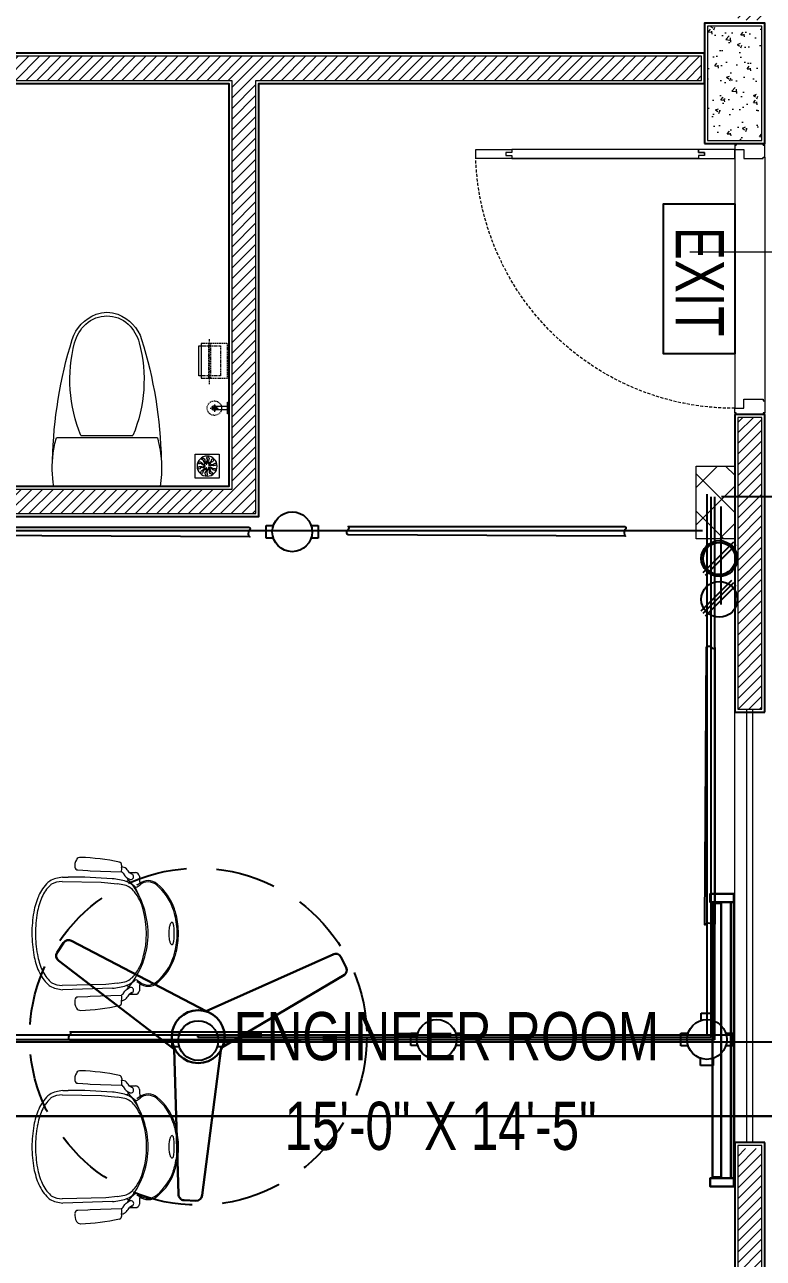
# Model space of a CAD drawing. Header units: inches. Extents: x 255 to 1155, y -3 to 634.
# Drawn here: x 379 to 501.6, y 148.4 to 353.4 of the extents above; entities that cross this region are included whole.
import ezdxf
from ezdxf.enums import TextEntityAlignment as Align

# ---------------------------------------------------------------- set-up
doc = ezdxf.new("R2010")
doc.units = ezdxf.units.IN
doc.header["$MEASUREMENT"] = 0
for name, pattern in [('CENTER', [2, 1.25, -0.25, 0.25, -0.25]), ('DASH', [0.35, 0.25, -0.1]), ('DASHED', [0.75, 0.5, -0.25])]:
    doc.linetypes.add(name, pattern=pattern)
doc.layers.get('Defpoints').update_dxf_attribs({"lineweight": 0})
for name, color, linetype in [('Cables', 7, 'Continuous'), ('COLLUM', 1, 'Continuous'), ('Plant Layout', 7, 'Continuous'), ('Sockets', 7, 'Continuous'), ('wall 05', 252, 'Continuous')]:
    doc.layers.add(name, color=color, linetype=linetype)
for name, color, linetype, lineweight in [('DOOR', 115, 'Continuous', 15), ('E-CF-Ceiling-Fan', 42, 'Continuous', 30), ('E-WTL-Wall-Tube-Light', 7, 'Continuous', 30), ('Glass', 5, 'Continuous', 9), ('HACTH', 8, 'Continuous', 9), ('I-WC----EXST', 7, 'Continuous', 15), ('I-WC----N', 7, 'Continuous', 15), ('ID-FURN', 7, 'Continuous', 15), ('Plaster Line', 252, 'Continuous', 15), ('Switchboard', 30, 'Continuous', 13), ('Text', 252, 'Continuous', 15), ('WINDOW', 140, 'Continuous', 9)]:
    doc.layers.add(name, color=color, linetype=linetype, lineweight=lineweight)
doc.styles.add('Swiss721', font='swisscl.ttf')
pattern_1 = [(45, (-410151.2946, -241873.7291), (-0.8838834765, 0.8838834765), [])]

# ---------------------------------------------------------------- blocks, each defined once
blk = doc.blocks.new('CF')
for p, q in [((-23.84, 14.22), (-22.76, 15.89)), ((1.35, 4.29), (-21.39, 16.19)), ((-4.07, -2.11), (-23.55, 12.84)), ((1.35, 4.29), (22.9, 13.97)), ((24.1, 13.48), (25.01, 11.71)), ((3.87, -1.9), (24.71, 10.43)), ((3.87, -1.9), (0.65, -26.82)), ((-4.07, -2.11), (-3.33, -26.62)), ((-0.39, -27.76), (-2.38, -27.66))]:
    blk.add_line(p, q)
for radius in [4.48, 0.0888]:
    blk.add_circle((0, 0), radius)
for centre, radius, start, end in [((-21.93, 15.35), 0.996, 57.1351, 147.1351), ((-23.01, 13.68), 0.996, 147.1351, 237.1351), ((23.21, 13.03), 0.996, 27.1351, 117.1351), ((24.09, 11.25), 1.03, 299.2548, 26.4357), ((-2.33, -26.67), 0.996, 177.1351, 267.1351), ((-0.34, -26.77), 0.996, 267.1351, 357.1351)]:
    blk.add_arc(centre, radius, start, end)
blk = doc.blocks.new('A$C63C712C3')
at = {"ltscale": 2}
for p, q in [((39.8, 42), (33.8, 42)), ((39.8, 15.9), (33.8, 15.9)), ((1230.6, 42), (1236.6, 42)), ((1230.6, 15.9), (1236.6, 15.9))]:
    blk.add_line(p, q, dxfattribs=at)
for points in [[(35.5, 102.6), (0, 102.6), (0, 0), (35.5, 0)], [(35.5, 102.6), (1235.5, 102.6), (1235.5, 90.2), (35.5, 90.2)], [(1235.5, 102.6), (1270.9, 102.6), (1270.9, 0), (1235.5, 0)], [(39.8, 47.6), (1230.6, 47.6), (1230.6, 10.1), (39.8, 10.1)]]:
    blk.add_lwpolyline(points, close=True, dxfattribs=at)
blk = doc.blocks.new("VISITOR'S CHAIR")
at = {"layer": 'ID-FURN'}
for p, q in [((-252.9, 410.4), (-252.9, 430.1)), ((-246, 415.4), (-252.2, 404.9)), ((-238.2, 446.3), (-237.2, 446.4)), ((-209.3, 412.3), (-220.1, 402)), ((-194.5, 429.2), (-209.3, 412.3)), ((-206.3, 445.5), (-200.5, 437.8)), ((-200.5, 437.8), (-204.1, 436)), ((-194.5, 436.8), (-202.2, 448.9)), ((-159.3, 443.5), (-195.6, 428)), ((194, 436.8), (201.7, 448.9)), ((194, 429.2), (208.8, 412.3)), ((205.7, 445.5), (199.9, 437.8)), ((199.9, 437.8), (203.6, 436)), ((208.8, 412.3), (219.5, 402)), ((245.5, 415.4), (251.7, 404.9)), ((252.4, 410.4), (252.4, 430.1)), ((-283.6, 372.6), (-275.2, 372.4)), ((-260.9, 241.4), (-256.5, 371.2)), ((-251, 378.4), (-240.1, 385.8)), ((-233.9, 391.5), (-226.3, 404.1)), ((-220.1, 402), (-216.3, 391.6)), ((219.5, 402), (215.7, 391.6)), ((233.4, 391.5), (225.8, 404.1)), ((250.5, 378.4), (239.5, 385.8)), ((260.4, 241.4), (255.9, 371.2)), ((286.6, 372.6), (278.2, 372.4)), ((-212.8, 288.2), (-206.4, 356.1)), ((206, 355.1), (211.1, 306.6)), ((226.9, 334), (233.3, 127.6)), ((-215.8, 125.5), (-212.8, 288.2)), ((211.1, 306.6), (215.2, 125.7)), ((-264.1, 191.1), (-262.6, 231.9)), ((-262.6, 231.9), (-260.9, 241.4)), ((262, 231.9), (260.4, 241.4)), ((263.5, 191.1), (262, 231.9)), ((-233.8, 127.6), (-234.4, 150.3))]:
    blk.add_line(p, q, dxfattribs=at)
for centre, major_axis, ratio, start_param, end_param in [((-30.7, 376.8), (160.1, 160.1), 1, 1.106098, 1.669765), ((-30.7, 376.8), (156.4, 156.4), 1, 1.106098, 1.669765), ((-25.5, 384.4), (156.3, 156.3), 1, 1.024131, 1.139863), ((-25.5, 384.4), (-152.5, 152.5), 1, -0.546665, -0.430933), ((0, 279.6), (232.5, 232.5), 1, 0.786111, 1.024131), ((0, 279.6), (-228.8, 228.8), 1, -0.784686, -0.546665), ((-42.1, 581.5), (-3.34, 3.34), 1, -0.185935, 0.785398), ((-42.1, 581.5), (3.34, 3.34), 1, 2.356194, 3.327527), ((-22.4, 552.7), (28, 28), 1, 1.306571, 1.384862), ((-22.4, 610.3), (-28, 28), 1, 1.756731, 2.080357), ((-0.3, 358.6), (-164.3, 164.3), 1, -0.967168, -0.603629), ((-9.1, 657.2), (-62.5, 62.5), 1, 2.080357, 2.239483), ((-0.3, 732.5), (-116.1, 116.1), 1, 2.239483, 2.356194), ((-0.5, 279.6), (232.5, 232.5), 1, 0.546665, 0.784686), ((-0.5, 279.6), (-228.8, 228.8), 1, -1.024131, -0.786111), ((-0.3, 732.5), (-116.1, 116.1), 1, 2.356194, 2.472906), ((8.6, 657.2), (62.5, 62.5), 1, 4.043702, 4.202828), ((21.8, 610.3), (28, 28), 1, 4.202828, 4.526454), ((21.8, 552.7), (-28, 28), 1, -1.384862, -1.299686), ((41.5, 581.5), (3.34, 3.34), 1, 5.497787, 6.46912), ((41.5, 581.5), (-3.34, 3.34), 1, 2.955658, 3.926991), ((25, 384.4), (-152.5, 152.5), 1, -1.139863, -1.024131), ((25, 384.4), (-156.3, 156.3), 1, -1.139863, -1.024131), ((27.8, 374.8), (158.5, 158.5), 1, 6.197379, 6.741162), ((27.8, 374.8), (-162.3, 162.3), 1, 4.626582, 5.170366), ((-162.3, 482.7), (40.7, 40.7), 1, 1.641382, 2.3562), ((-162.3, 482.7), (-37, 37), 1, 0.070585, 0.785404), ((85, 416), (108.9, 108.9), 1, 6.212612, 6.231759), ((161.7, 482.7), (37, 37), 1, 5.497793, 6.212612), ((85, 416), (112.6, 112.6), 1, 6.212612, 6.231759), ((161.7, 482.7), (-40.7, 40.7), 1, 3.926985, 4.641803), ((-162.3, 482.7), (40.7, 40.7), 1, 2.3562, 3.058022), ((-162.3, 482.7), (37, 37), 1, 2.3562, 3.058022), ((3.5, 124), (253.6, 253.6), 1, 0.795932, 1.416989), ((-51.2, 268.5), (140.9, 140.9), 1, 1.029343, 1.444292), ((-0.3, 117.9), (253.1, 253.1), 1, 0.505105, 1.065692), ((-2.1, 130.4), (-249.1, 249.1), 1, -1.424708, -0.790588), ((50.6, 268.5), (140.9, 140.9), 1, 0.126504, 0.541453), ((161.7, 482.7), (-37, 37), 1, 3.225371, 3.926997), ((161.7, 482.7), (40.7, 40.7), 1, 4.795959, 5.497781), ((-236.4, 429.9), (11.7, 11.7), 1, 0.895345, 2.346242), ((-236.6, 411), (11.5, 11.5), 1, 2.359032, 2.700427), ((-236.3, 410.5), (-8.33, 8.33), 1, 3.308932, 6.927895), ((-232, 599.7), (-108.4, 108.4), 1, 2.322741, 2.51101), ((-117.7, 355.6), (-74.2, 74.2), 1, 0.158797, 0.434217), ((-122.3, 361.1), (-58.3, 58.3), 1, -0.121154, 0.49051), ((-199.3, 433), (4.34, 4.34), 1, 4.766338, 6.168083), ((121.8, 361.1), (-58.3, 58.3), 1, 4.221879, 4.833543), ((198.8, 433), (4.34, 4.34), 1, 1.685898, 3.087644), ((117.2, 355.6), (74.2, 74.2), 1, 5.848968, 6.124388), ((232.9, 610.8), (116.4, 116.4), 1, 3.774404, 3.956147), ((235.8, 410.5), (8.33, 8.33), 1, 5.638476, 9.257439), ((235.9, 429.9), (-11.7, 11.7), 1, 3.936943, 5.38784), ((236.1, 411), (-11.5, 11.5), 1, 3.582758, 3.924153), ((602.9, 170), (-650.5, 650.5), 1, 0.573881, 0.750879), ((-284.6, 360.2), (-8.76, 8.76), 1, -0.863376, 0.564498), ((-245.5, 374), (-29, 9), 0.940619, -0.371164, 0.371164), ((-268.2, 332.2), (2.3, 41.2), 0.843481, -0.27588, 0.27588), ((-207.6, 326.1), (-64, 64), 1, -0.27183, -0.033972), ((-243.2, 366.7), (9.99, 9.99), 1, 1.377732, 2.024937), ((-248.6, 401.1), (12.4, 12.4), 1, 4.437336, 4.934607), ((-237.4, 417.6), (-16.4, 16.4), 1, 2.597956, 3.176359), ((17, 316.6), (173.3, 173.3), 1, 2.044581, 2.285039), ((45.2, 326.1), (-179.2, 179.2), 1, 0.550308, 0.670712), ((-45.7, 326.1), (-179.2, 179.2), 1, 4.041677, 4.162081), ((-17.5, 316.6), (173.3, 173.3), 1, 5.568943, 5.8094), ((236.9, 417.6), (-16.4, 16.4), 1, 1.53603, 2.114433), ((248.1, 401.1), (-12.4, 12.4), 1, 1.348578, 1.845849), ((242.6, 366.7), (9.99, 9.99), 1, 5.829045, 6.47625), ((207.1, 326.1), (64, 64), 1, 0.033972, 0.27183), ((269.1, 332.1), (-29.2, 29.2), 1, -1.014167, -0.462408), ((248.3, 369.9), (21.5, 21.5), 1, 5.582202, 6.32453), ((287.6, 360.2), (8.76, 8.76), 1, 5.718688, 7.146561), ((-599.9, 170), (-650.5, 650.5), 1, 3.96151, 4.138508), ((1965.9, 158.7), (1555.9, 1555.9), 1, 2.276461, 2.36002), ((-297.3, 201.7), (13.6, 13.6), 1, 2.322194, 3.388756), ((-280.7, 229.2), (36.4, 36.4), 1, 3.399296, 4.068112), ((-276.9, 191.2), (-9.06, 9.06), 1, 2.406079, 3.903189), ((276.4, 191.2), (-9.06, 9.06), 1, 0.8092, 2.30631), ((283.7, 229.2), (-36.4, 36.4), 1, 2.215073, 2.88389), ((300.2, 201.7), (-13.6, 13.6), 1, 2.89443, 3.960991), ((-110, 135.1), (87.7, 87.7), 1, 2.416541, 2.868914), ((-119, 125.5), (68.4, 68.4), 1, 2.356783, 2.833835), ((118.4, 125.7), (68.4, 68.4), 1, 5.032166, 5.498375), ((110.4, 135), (-87, 87), 1, 3.422629, 3.866448), ((-133.1, 134.8), (-73.8, 73.8), 1, 1.404983, 1.497112), ((-89.5, 183.7), (-119.9, 119.9), 1, 1.547695, 1.947381), ((-169.4, 107.4), (-31.3, 31.3), 1, 1.42524, 1.547695), ((-89.5, 183.7), (109.4, 109.4), 1, 3.118491, 3.518177), ((88.8, 184.1), (109.4, 109.4), 1, 4.339484, 4.739169), ((88.8, 184.1), (119.9, 119.9), 1, 4.339484, 4.739169), ((169, 108.1), (31.3, 31.3), 1, 4.739169, 4.873442), ((136.9, 131.9), (-69.9, 69.9), 1, 3.217039, 3.320838), ((-36, 307.2), (-215, 215), 1, 1.947381, 2.1796), ((-36, 307.2), (204.6, 204.6), 1, 3.518177, 3.750397), ((-0.9, 503.9), (-356.3, 356.3), 1, 2.1796, 2.358034), ((-0.9, 503.9), (-345.8, 345.8), 1, 2.1796, 2.358034), ((-0.9, 503.9), (345.8, 345.8), 1, 3.92883, 4.107264), ((-0.9, 503.9), (-356.3, 356.3), 1, 2.358034, 2.536468), ((34.9, 307.3), (-204.6, 204.6), 1, 2.536468, 2.768687), ((34.9, 307.3), (-215, 215), 1, 2.536468, 2.768687)]:
    blk.add_ellipse(centre, major_axis=major_axis, ratio=ratio, start_param=start_param, end_param=end_param, dxfattribs=at)
blk = doc.blocks.new('$plan$00000388')
for p, q in [((-202.5, -209.5), (-202.5, 209.5)), ((0, -220.8), (0, 220.8)), ((-211.8, 107.7), (-211.8, -107.7))]:
    blk.add_line(p, q)
blk.add_lwpolyline([(-202.5, -209.5), (-151.6, -220.9), (-102.2, -226.4), (-50.2, -226.4), (0, -220.8)])
for centre, radius, start, end in [((-70.5, -1596.9), 1822.9, 91.2224, 107.2477), ((-76.2, -236.2), 463.3, 97.7399, 105.822), ((-76.2, -236.2), 463.3, 80.5377, 97.7399), ((-443.4, -448.2), 602.2, 67.3737, 104.7786), ((-562.5, -12.2), 163.6, 107.2477, 159.5476), ((-555.5, -23.3), 162.7, 104.7786, 136.8543), ((-580.4, 0), 128.7, 136.8543, 223.1457), ((-595.2, 0), 128.7, 159.5476, 200.4524), ((-562.5, 12.2), 163.6, 200.4524, 252.7523), ((-555.5, 23.3), 162.7, 223.1457, 255.2214), ((-70.5, 1596.9), 1822.9, 252.7523, 268.7776), ((-443.4, 448.2), 602.2, 255.2214, 292.6263)]:
    blk.add_arc(centre, radius, start, end)
blk = doc.blocks.new('h')
at = {"layer": 'I-WC----N', "color": 252, "linetype": 'CENTER', "ltscale": 0.2}
for p, q in [((544280.5, -25819.8), (544314.2, -25819.8)), ((544297.4, -25836.8), (544297.4, -25800.9))]:
    blk.add_line(p, q, dxfattribs=at)
at = {"layer": 'I-WC----N'}
blk.add_lwpolyline([(544273, -25759.8), (544321, -25759.8), (544321, -25764.8), (544273, -25764.8)], close=True, dxfattribs=at)
blk.add_lwpolyline([(544289, -25813.8), (544289, -25764.8), (544305, -25764.8), (544305, -25813.8)], dxfattribs=at)
at = {"layer": 'I-WC----N', "linetype": 'DASH', "ltscale": 5}
blk.add_circle((544297.4, -25819.8), 30, dxfattribs=at)
at = {"layer": 'I-WC----N'}
for centre, radius in [((544297, -25819.8), 10), ((544297.4, -25819.8), 5)]:
    blk.add_circle(centre, radius, dxfattribs=at)
blk = doc.blocks.new('typical king$0$5767 PAPER HOLDER')
at = {"color": 0, "linetype": 'CENTER', "lineweight": -2, "ltscale": 0.5}
blk.add_line((80, 97.5), (80, -92.5), dxfattribs=at)
at = {"color": 0, "linetype": 'DASHED', "lineweight": -2, "ltscale": 10, "flags": 128}
for points in [[(5, 52.5), (0, 52.5), (0, -52.5), (5, -52.5)], [(97, 72.5), (5, 72.5), (5, -72.5), (100, -72.5)]]:
    blk.add_lwpolyline(points, dxfattribs=at)
at = {"color": 0, "linetype": 'DASHED', "lineweight": -2, "ltscale": 10}
blk.add_lwpolyline([(100, -62.5), (35, -62.5), (35, 62.5), (97, 62.5)], dxfattribs=at)
blk.add_lwpolyline([(75, -72.5), (85, -72.5), (85, 72.5), (75, 72.5)], close=True, dxfattribs=at)
at = {"color": 0, "linetype": 'ByBlock', "lineweight": -2, "flags": 128}
blk.add_lwpolyline([(100, -72.5), (115, -72.5), (115, 72.5), (100, 72.5)], dxfattribs=at)
at = {"color": 0, "linetype": 'ByBlock', "lineweight": -2}
blk.add_lwpolyline([(100, 62.5), (125, 62.5), (125, -62.5), (100, -62.5)], dxfattribs=at)
blk = doc.blocks.new('A$C4A7E7E9F')
at = {"layer": 'Defpoints'}
for points in [[(0, 5), (0.25, 5), (0.25, 4.75), (0, 4.75)], [(44.75, 5), (45, 5), (45, 4.75), (44.75, 4.75)], [(0, 0.25), (0.25, 0.25), (0.25, 0), (0, 0)], [(44.75, 0.25), (45, 0.25), (45, 0), (44.75, 0)]]:
    blk.add_lwpolyline(points, close=True, dxfattribs=at)
at = {"layer": 'DOOR'}
for points in [[(1.75, 10), (2, 10), (2, 11), (2.5, 11), (2.5, 5), (1, 5), (1, 11), (1.5, 11), (1.5, 10), (1.75, 10), (1.5, 10), (1.5, 11), (1, 11), (1, 42), (1.5, 42), (1.5, 43), (2, 43), (2, 42), (2.5, 42), (2.5, 11), (2.5, 48), (1, 48), (1, 42)], [(1, 5), (1, 3.5), (2.5, 3.5), (2.5, 0.25), (2.25, 0.25), (2.25, 0), (0.25, 0), (0.25, 0.25), (0, 0.25), (0, 4.75), (0.25, 4.75), (0.25, 5), (1, 5)], [(44, 5), (44, 3.5), (42.5, 3.5), (42.5, 0.25), (42.75, 0.25), (42.75, 0), (44.75, 0), (44.75, 0.25), (45, 0.25), (45, 4.75), (44.75, 4.75), (44.75, 5), (44, 5)]]:
    blk.add_lwpolyline(points, dxfattribs=at)
at = {"layer": 'DOOR', "linetype": 'DASHED', "lineweight": 0}
blk.add_arc((0.95, 4.98), 43.05, 0.0251, 87.941, dxfattribs=at)
at = {"layer": 'HACTH', "lineweight": 0, "ltscale": 10}
for p, q in [((1.5, 5), (44, 5)), ((2.25, 0), (42.75, 0))]:
    blk.add_line(p, q, dxfattribs=at)
blk = doc.blocks.new('f')
at = {"layer": 'Plaster Line'}
for p, q in [((143926.45, 171473.63), (143922.45, 171473.63)), ((143922.45, 171473.63), (143922.45, 171425.13)), ((143926.45, 171425.13), (143926.45, 171473.63)), ((143922.45, 171425.13), (143926.45, 171425.13))]:
    blk.add_line(p, q, dxfattribs=at)
blk = doc.blocks.new('g')
at = {"layer": 'wall 05'}
for p, q in [((143926.95, 171474.13), (143921.95, 171474.13)), ((143921.95, 171474.13), (143921.95, 171424.63)), ((143926.95, 171424.63), (143926.95, 171474.13)), ((143921.95, 171424.63), (143926.95, 171424.63))]:
    blk.add_line(p, q, dxfattribs=at)
blk = doc.blocks.new('floor drain 01')
at = {"color": 0}
blk.add_lwpolyline([(-10, -10), (90, -10), (90, 90), (-10, 90)], close=True, dxfattribs=at)
for points in [[(2.5, 46.7, 0.191053), (7.2, 42.2, 0.194336), (16.1, 42.1, -0.272606), (24.9, 41.2, 1.040732), (27.4, 44.5, 0.091346), (26, 45.4, 0.160783), (17.2, 46.5, -0.323658), (9.4, 50.7, 0.91079)], [(13.6, 67.5, 0.191053), (14.8, 61, 0.194336), (21.9, 55.7, -0.272606), (28.5, 49.9, 1.040732), (32.5, 51, 0.091346), (31.8, 52.6, 0.160783), (25.3, 58.6, -0.323658), (21.5, 66.6, 0.91079)], [(34.8, 77.8, 0.191053), (32, 71.8, 0.194336), (34.6, 63.4, -0.272606), (36.5, 54.8, 1.040732), (40.4, 53.4, 0.091346), (40.8, 55, 0.160783), (39.1, 63.7, -0.323658), (40.7, 72.4, 0.91079)], [(58, 73.6, 0.191053), (52.2, 70.5, 0.194336), (49.4, 62.1, -0.272606), (45.9, 54, 1.040732), (48.2, 50.6, 0.091346), (49.4, 51.6, 0.160783), (53.2, 59.7, -0.323658), (59.6, 65.8, 0.91079)], [(74.3, 56.6, 0.191053), (67.8, 57.5, 0.194336), (60.6, 52.3, -0.272606), (53, 47.9, 1.040732), (52.8, 43.8, 0.091346), (54.5, 43.9, 0.160783), (62.3, 48.2, -0.323658), (71, 49.3, 0.91079)], [(5.7, 23.4, 0.191053), (12.2, 22.5, 0.194336), (19.4, 27.7, -0.272606), (27, 32.1, 1.040732), (27.2, 36.2, 0.091346), (25.5, 36.1, 0.160783), (17.7, 31.8, -0.323658), (9, 30.7, 0.91079)], [(22, 6.4, 0.191053), (27.8, 9.5, 0.194336), (30.6, 17.9, -0.272606), (34.1, 26, 1.040732), (31.8, 29.4, 0.091346), (30.6, 28.4, 0.160783), (26.8, 20.3, -0.323658), (20.4, 14.2, 0.91079)], [(45.2, 2.2, 0.191053), (48, 8.2, 0.194336), (45.4, 16.6, -0.272606), (43.5, 25.2, 1.040732), (39.6, 26.6, 0.091346), (39.2, 25, 0.160783), (40.9, 16.3, -0.323658), (39.3, 7.6, 0.91079)], [(66.4, 12.5, 0.191053), (65.2, 19, 0.194336), (58.1, 24.3, -0.272606), (51.5, 30.1, 1.040732), (47.5, 29, 0.091346), (48.2, 27.4, 0.160783), (54.7, 21.4, -0.323658), (58.5, 13.4, 0.91079)], [(77.5, 33.3, 0.191053), (72.8, 37.8, 0.194336), (63.9, 37.9, -0.272606), (55.1, 38.8, 1.040732), (52.6, 35.5, 0.091346), (54, 34.6, 0.160783), (62.8, 33.5, -0.323658), (70.6, 29.3, 0.91079)]]:
    blk.add_lwpolyline(points, format="xyb", close=True, dxfattribs=at)
for centre, radius in [((40, 40), 41.7), ((31.9, 45.2), 1.83), ((32.5, 33.9), 1.83), ((42.5, 49.3), 1.83), ((43.5, 31), 1.83), ((49.6, 40.5), 1.83)]:
    blk.add_circle(centre, radius, dxfattribs=at)

msp = doc.modelspace()

# ---------------------------------------------------------------- hatches: boundary and pattern name
at = {"layer": 'HACTH'}
h = msp.add_hatch(dxfattribs=at)
h.set_pattern_fill('ANSI31', color=256, scale=10, style=0)
h.set_pattern_definition(pattern_1)
h.paths.add_polyline_path([(497.39, 354.15), (501.39, 354.15), (501.39, 484.65), (497.39, 484.65)])
h.paths.add_polyline_path([(322.39, 348.15), (322.39, 344.15), (413.39, 344.15), (413.39, 276.15), (347.39, 276.15), (347.39, 272.15), (417.39, 272.15), (417.39, 344.15), (491.39, 344.15), (491.39, 348.15)])
h.paths.add_polyline_path([(312.39, 354.15), (316.39, 354.15), (316.39, 408.15), (312.39, 408.15)])
h = msp.add_hatch(dxfattribs=at)
h.set_pattern_fill('AR-CONC', color=256, scale=0.75, style=0)
h.set_pattern_definition([(50, (-410151.2946, -241873.729), (5.37945137, -0.470641012), [0.5625, -6.1875]), (355, (-410151.2946, -241873.729), (-1.040635, 5.641441), [0.45, -4.95]), (100.4514, (-410150.8463, -241873.7683), (4.338820363, 5.170796565), [0.478051425, -5.25856584]), (46.1842, (-410151.2946, -241872.229), (8.004307865, -1.24139261), [0.84375, -9.28125]), (96.6356, (-410150.6275, -241872.3326), (7.00997029, 7.30588403), [0.71707716, -7.8878475]), (351.1842, (-410151.2946, -241872.229), (7.00996459, 7.3058895), [0.675, -7.425]), (21, (-410150.5446, -241872.604), (4.47680289, -3.01964168), [0.5625, -6.1875]), (326, (-410150.5446, -241872.604), (1.82486499, 5.43862534), [0.45, -4.95]), (71.4514, (-410150.1715, -241872.856), (6.301669714, 2.418978725), [0.478051425, -5.25856584]), (37.5, (-410151.2946, -241873.7291), (0.091198915, 2.496703904), [0, -4.89, 0, -5.025, 0, -4.96875]), (7.5, (-410151.2946, -241873.729), (1.973021531, 2.958087839), [0, -2.865, 0, -4.7775, 0, -1.89375]), (327.5, (-410152.967, -241873.7291), (4.003668271, -0.169161538), [0, -1.875, 0, -5.85, 0, -7.7625]), (317.5, (-410153.717, -241873.729), (4.37389627, 0.750787367), [0, -2.4375, 0, -3.885, 0, -5.5125])])
h.paths.add_polyline_path([(492.39, 334.15), (501.39, 334.15), (501.39, 353.15), (492.39, 353.15)])
h = msp.add_hatch(dxfattribs=at)
h.set_pattern_fill('ANSI31', color=256, scale=10, style=0)
h.set_pattern_definition(pattern_1)
h.paths.add_polyline_path([(312.39, 221.65), (316.39, 221.65), (316.39, 294.65), (312.39, 294.65)])
h.paths.add_polyline_path([(312.39, 106.15), (316.39, 106.15), (316.39, 148.65), (312.39, 148.65)])
h.paths.add_polyline_path([(324.39, 98.15), (324.39, 94.15), (370.39, 94.15), (370.39, 98.15)])
h.paths.add_polyline_path([(443.39, 98.15), (443.39, 94.15), (487.39, 94.15), (487.39, 98.15)])
h.paths.add_polyline_path([(502.39, 98.15), (502.39, 94.15), (543.39, 94.15), (543.39, 98.15)])
h.paths.add_polyline_path([(497.39, 108.15), (501.39, 108.15), (501.39, 166.65), (497.39, 166.65)])
h.paths.add_polyline_path([(497.39, 239.65), (501.39, 239.65), (501.39, 288.15), (497.39, 288.15)])
at = {"layer": 'Switchboard'}
h = msp.add_hatch(dxfattribs=at)
h.set_pattern_fill('ANSI37', color=256, scale=35, angle=90)
h.set_pattern_definition([(135, (943.275, 5.3883), (-3.093592, -3.093592), []), (225, (943.275, 5.3883), (3.093592, -3.093592), [])])
h.paths.add_polyline_path([(496.89, 280.05), (490.48, 280.05), (490.48, 267.99), (496.89, 267.99)])

# ---------------------------------------------------------------- linework, layer by layer
at = {"color": 5, "lineweight": 20}
msp.add_line((549.91, 315.62), (489.46, 315.62), dxfattribs=at)
at = {"color": 1}
for p, q in [((493.52, 274.96), (493.52, 184.73)), ((535.32, 274.96), (494.72, 274.96)), ((494.59, 273.36), (494.59, 257.06)), ((491.56, 269.28), (358.43, 269.28)), ((493.52, 184.73), (321.93, 184.73))]:
    msp.add_line(p, q, dxfattribs=at)
for p, q in [((419.11, 268.1), (419.11, 270.17)), ((419.11, 270.17), (420.27, 270.17)), ((426.56, 270.17), (427.73, 270.17)), ((427.73, 270.17), (427.73, 268.1)), ((420.27, 268.1), (419.11, 268.1)), ((427.73, 268.1), (426.56, 268.1)), ((491.33, 187.95), (491.33, 189.12)), ((491.33, 189.12), (493.4, 189.12)), ((493.4, 189.12), (493.4, 187.88)), ((403.49, 183.55), (403.49, 185.62)), ((403.49, 185.62), (404.66, 185.62)), ((410.95, 185.62), (412.12, 185.62)), ((412.12, 185.62), (412.12, 183.55)), ((443.1, 183.75), (443.1, 185.81)), ((443.1, 185.81), (444.27, 185.81)), ((450.56, 185.81), (451.73, 185.81)), ((451.73, 185.81), (451.73, 183.75)), ((487.96, 183.74), (487.96, 185.8)), ((487.96, 185.8), (489.13, 185.8)), ((495.41, 185.8), (496.58, 185.8)), ((496.58, 185.8), (496.58, 183.74)), ((404.66, 183.55), (403.49, 183.55)), ((412.12, 183.55), (410.95, 183.55)), ((444.27, 183.75), (443.1, 183.75)), ((451.73, 183.75), (450.56, 183.75)), ((489.13, 183.74), (487.96, 183.74)), ((496.58, 183.74), (495.41, 183.74)), ((491.23, 180.46), (491.23, 181.63)), ((493.3, 180.46), (491.23, 180.46)), ((493.3, 181.63), (493.3, 180.46))]:
    msp.add_line(p, q)
at = {"color": 6, "lineweight": 30}
msp.add_line((325.86, 172.03), (534.23, 172.03), dxfattribs=at)
at = {"color": 4}
msp.add_lwpolyline([(496.89, 323.63), (496.89, 298.68), (485.06, 298.68), (485.06, 323.63)], close=True, dxfattribs=at)
for points in [[(416.27, 269.89, -0.56347), (416.27, 269.39, 0.367924), (416.35, 268.28), (370.27, 268.49, -0.456322), (370.27, 269.39, 0.605884), (370.27, 269.91)], [(478.69, 270.01, -0.56347), (478.69, 269.5, 0.367924), (478.76, 268.4), (432.68, 268.61, -0.456322), (432.69, 269.5, 0.605884), (432.69, 270.03)], [(493.59, 203.91, -0.56347), (493.09, 203.91, 0.354322), (491.91, 203.84), (492.19, 249.92, -0.456322), (493.09, 249.91, 0.605884), (493.61, 249.91)], [(432.51, 186.03, -0.56347), (432.51, 185.52, 0.354322), (432.58, 184.34), (386.5, 184.63, -0.456322), (386.51, 185.52, 0.605884), (386.51, 186.04)]]:
    msp.add_lwpolyline(points, format="xyb", close=True)
for centre in [(423.41, 269.13), (407.8, 184.58), (447.41, 184.78), (492.27, 184.77)]:
    msp.add_circle(centre, 3.31)
at = {"linetype": 'DASHED', "ltscale": 20}
msp.add_circle((407.8, 185.24), 28, dxfattribs=at)
at = {"layer": 'Cables', "color": 3}
for p, q in [((492.27, 275.39), (492.27, 185.53)), ((492.94, 274.96), (492.94, 185.09)), ((318.04, 185.53), (492.27, 185.53)), ((492.94, 185.09), (407.8, 185.09)), ((492.27, 185.53), (496.11, 185.53))]:
    msp.add_line(p, q, dxfattribs=at)
at = {"layer": 'Cables', "color": 4}
msp.add_line((736.63, 184.31), (368.93, 184.31), dxfattribs=at)
at = {"layer": 'COLLUM'}
msp.add_lwpolyline([(491.89, 333.65), (501.89, 333.65), (501.89, 353.65), (491.89, 353.65)], close=True, dxfattribs=at)
at = {"layer": 'Glass', "ltscale": 10}
for points in [[(498.89, 167.65), (498.89, 239.65)], [(499.89, 167.65), (499.89, 239.65)]]:
    msp.add_lwpolyline(points, dxfattribs=at)
at = {"layer": 'Plant Layout', "lineweight": 13}
msp.add_line((496.89, 332.65), (496.89, 289.65), dxfattribs=at)
msp.add_line((496.89, 332.65), (496.89, 289.65), dxfattribs=at)
at = {"layer": 'Plaster Line'}
for points in [[(492.39, 334.15), (501.39, 334.15), (501.39, 353.15), (492.39, 353.15)], [(491.39, 348.15), (322.39, 348.15), (322.39, 344.15), (413.39, 344.15), (413.39, 276.15), (347.39, 276.15), (347.39, 272.15), (417.39, 272.15), (417.39, 344.15), (491.39, 344.15)], [(501.39, 167.15), (497.39, 167.15), (497.39, 108.15), (501.39, 108.15)]]:
    msp.add_lwpolyline(points, close=True, dxfattribs=at)
at = {"layer": 'Sockets', "color": 3}
for p, q in [((496.71, 267.4), (491.61, 262.3)), ((497.08, 266.99), (491.97, 261.89))]:
    msp.add_line(p, q, dxfattribs=at)
at = {"layer": 'Sockets', "color": 5}
for p, q in [((496.34, 261.04), (491.24, 255.94)), ((496.71, 260.63), (491.61, 255.53)), ((497.08, 260.22), (491.97, 255.12))]:
    msp.add_line(p, q, dxfattribs=at)
at = {"layer": 'Sockets', "color": 3}
for radius in [2.99, 2.67]:
    msp.add_circle((494.33, 264.68), radius, dxfattribs=at)
at = {"layer": 'Sockets', "color": 5}
msp.add_circle((494.33, 257.91), 2.99, dxfattribs=at)
at = {"layer": 'Switchboard'}
msp.add_lwpolyline([(490.48, 267.99), (490.48, 280.05), (496.89, 280.05), (496.89, 267.99)], close=True, dxfattribs=at)
at = {"layer": 'wall 05'}
for points in [[(491.89, 348.65), (321.89, 348.65), (321.89, 343.65), (412.89, 343.65), (412.89, 276.65), (346.89, 276.65), (346.89, 271.65), (417.89, 271.65), (417.89, 343.65), (491.89, 343.65)], [(501.89, 167.65), (496.89, 167.65), (496.89, 107.65), (501.89, 107.65)]]:
    msp.add_lwpolyline(points, close=True, dxfattribs=at)
at = {"layer": 'WINDOW', "linetype": 'Continuous', "ltscale": 10}
msp.add_lwpolyline([(496.89, 167.65), (496.89, 239.65)], dxfattribs=at)

# ---------------------------------------------------------------- block references
at = {"layer": 'DOOR', "lineweight": 0, "xscale": -1, "rotation": 90}
msp.add_blockref('A$C4A7E7E9F', (501.89, 333.65), dxfattribs=at)
at = {"layer": 'E-CF-Ceiling-Fan', "lineweight": 0, "xscale": 0.9826591356573481, "yscale": 0.9826591356573481, "zscale": 0.9826591356573481}
msp.add_blockref('CF', (407.8, 185.24), dxfattribs=at)
at = {"layer": 'E-WTL-Wall-Tube-Light', "lineweight": 0, "xscale": -0.03825770519629215, "yscale": 0.03825770520678021, "zscale": 0.03825770521002791, "rotation": 270}
msp.add_blockref('A$C63C712C3', (492.8, 160.34), dxfattribs=at)
at = {"layer": 'HACTH'}
for name in ['g', 'f']:
    msp.add_blockref(name, (-143425.06, -171185.48), dxfattribs=at)
at = {"layer": 'I-WC----EXST', "xscale": -0.0400000000372529, "yscale": 0.0400000000372529, "zscale": 0.04, "rotation": 90}
msp.add_blockref('$plan$00000388', (392.64, 276.65), dxfattribs=at)
msp.add_blockref('$plan$00000388', (392.64, 276.65), dxfattribs=at)
at = {"layer": 'I-WC----N', "extrusion": (0, 0, -1), "xscale": -0.03999999997904524, "yscale": 0.03999999997904524, "zscale": 0.04, "rotation": 180}
msp.add_blockref('typical king$0$5767 PAPER HOLDER', (-412.89, 297.55), dxfattribs=at)
at = {"layer": 'I-WC----N', "xscale": 0.03999999997904524, "yscale": 0.03999999997904524, "zscale": 0.03999999997904524, "rotation": 270}
msp.add_blockref('h', (1443.28, 22061.58), dxfattribs=at)
at = {"layer": 'I-WC----N', "xscale": -0.03999999997904524, "yscale": 0.04000000000814907, "zscale": 0.04}
msp.add_blockref('floor drain 01', (410.88, 278.45), dxfattribs=at)
at = {"layer": 'ID-FURN', "xscale": 0.03999999999414845, "yscale": 0.03999999999414845, "zscale": 0.03999999999414845, "rotation": 270.0128413727339}
for p in [(380.18, 202.37), (380.19, 166.92)]:
    msp.add_blockref("VISITOR'S CHAIR", p, dxfattribs=at)

# ---------------------------------------------------------------- texts
at = {"layer": 'Text', "style": 'Swiss721'}
msp.add_text('ENGINEER ROOM', height=8, dxfattribs=at).set_placement((449, 185.33), align=Align.MIDDLE)
msp.add_text('ENGINEER ROOM', height=8, dxfattribs=at).set_placement((449, 185.33), align=Align.MIDDLE)
at = {"layer": 'Text', "color": 4, "insert": (495.1, 310.7), "char_height": 8, "width": 62.6303, "attachment_point": 2, "rotation": 270, "style": 'Swiss721'}
msp.add_mtext('EXIT ', dxfattribs=at)
at = {"layer": 'Text', "insert": (448.05, 174.42), "char_height": 8, "width": 62.6303, "attachment_point": 2, "style": 'Swiss721'}
msp.add_mtext('\\A1;15\'-0" X 14\'-5"', dxfattribs=at)
msp.add_mtext('\\A1;15\'-0" X 14\'-5"', dxfattribs=at)

doc.saveas('drawing.dxf')
